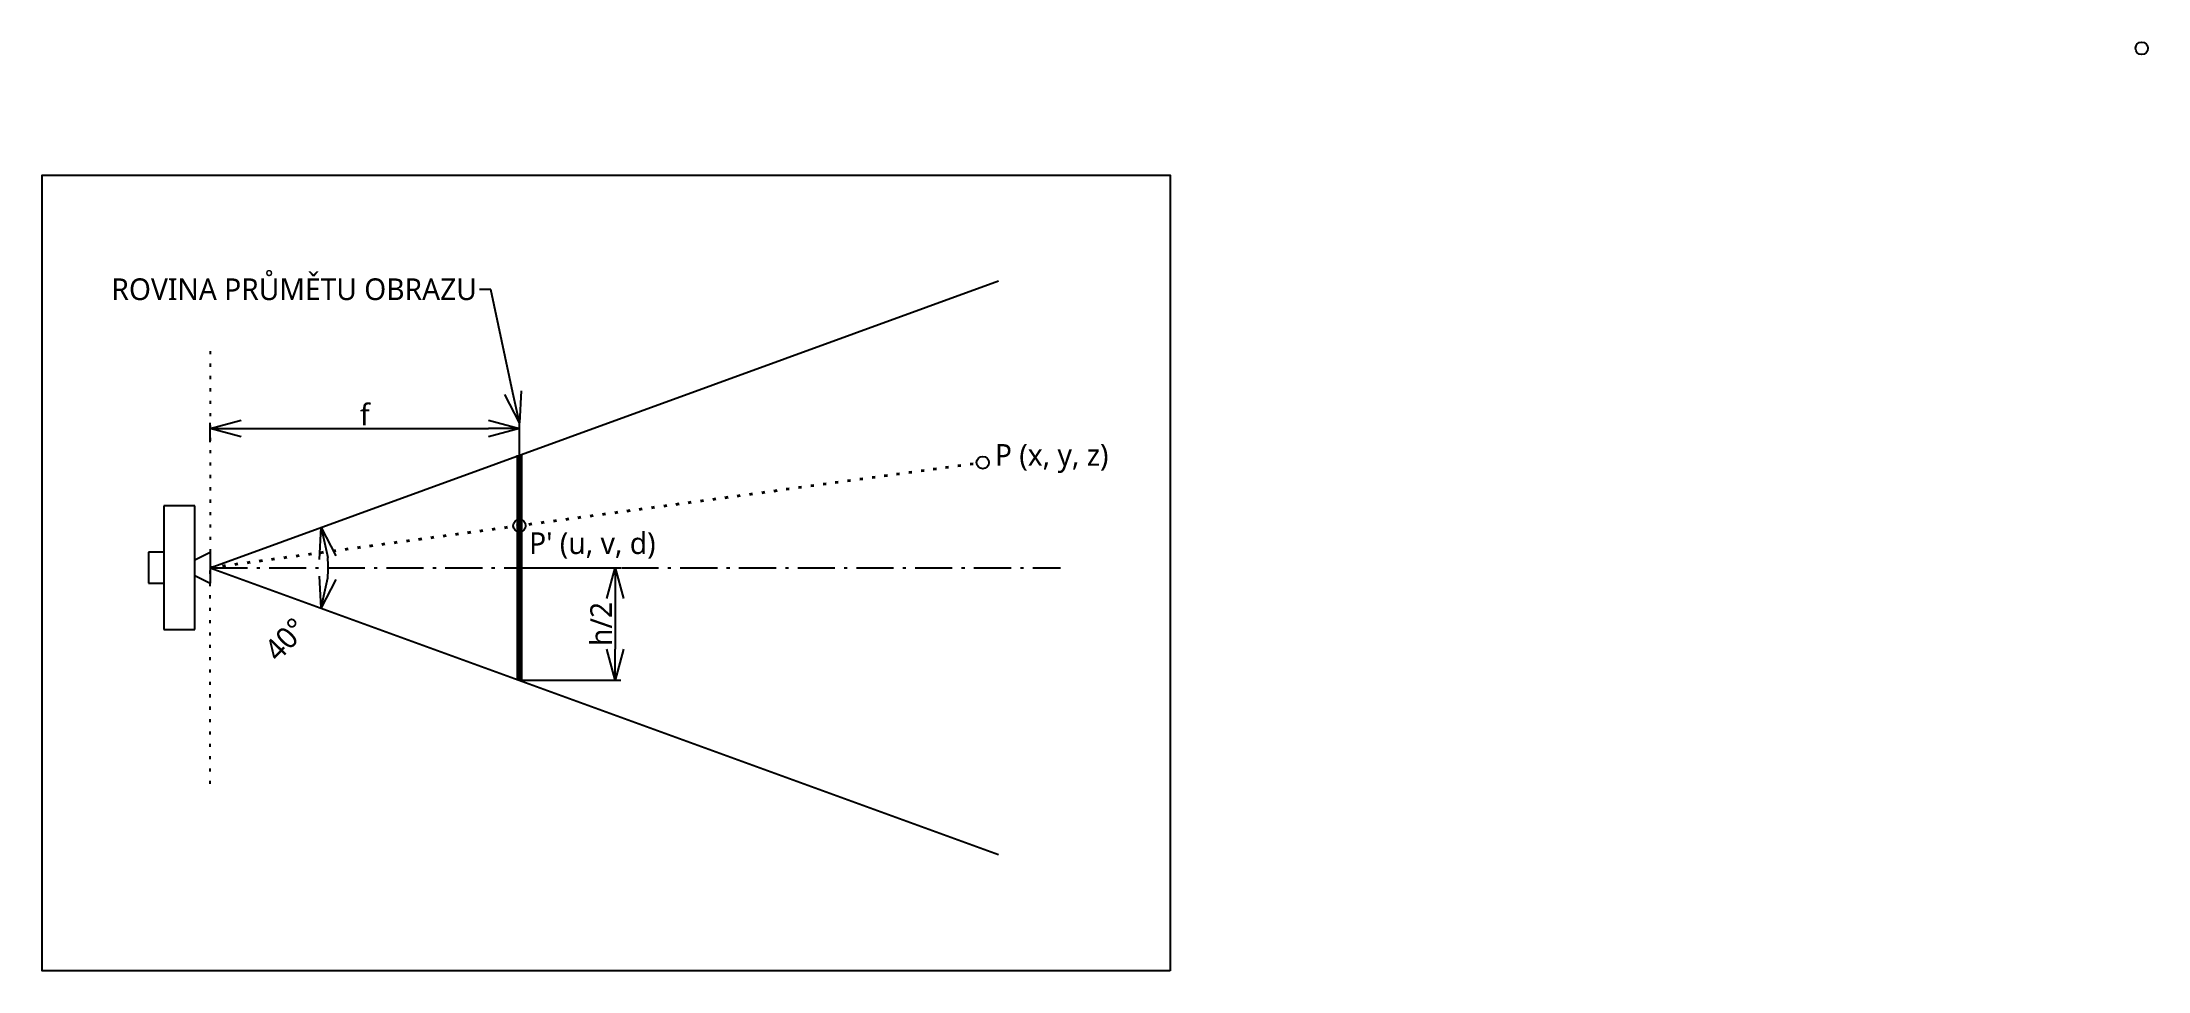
# Model space of a CAD drawing. Header units: inches. Extents: x 7.1 to 75.2, y -3 to 27.
import ezdxf
from ezdxf import colors
from ezdxf.entities.mleader import LeaderData, LeaderLine
from ezdxf.math import Vec2, Vec3

# ---------------------------------------------------------------- set-up
doc = ezdxf.new("R2010")
doc.units = ezdxf.units.IN
doc.header["$LTSCALE"] = 0.1
doc.header["$MEASUREMENT"] = 0
for name, pattern in [('ACAD_ISO02W100', [15, 12, -3]), ('ACAD_ISO07W100', [3, 0, -3]), ('ACAD_ISO10W100', [18, 12, -3, 0, -3])]:
    doc.linetypes.add(name, pattern=pattern)
doc.styles.get("Standard").update_dxf_attribs({"font": 'OpenSans-Regular.ttf', "height": 0.7})
doc.dimstyles.get("Standard").update_dxf_attribs({"dimtxt": 0.7, "dimasz": 1, "dimexe": 0.18, "dimexo": 0.0625, "dimgap": 0.09, "dimtad": 1, "dimdec": 4, "dimzin": 0, "dimdsep": 46, "dimtxsty": 'Standard', "dimblk": 'OPEN30', "dimcen": 0.09, "dimadec": 0, "dimazin": 0, "dimtfac": 1, "dimtdec": 4, "dimtofl": 0, "dimtmove": 0, "dimatfit": 3, "dimfxl": 1, "dimtolj": 1, "dimtzin": 0, "dimarcsym": 0})

# ---------------------------------------------------------------- blocks, each defined once
blk = doc.blocks.new('_Open30')
at = {"color": 0, "linetype": 'ByBlock', "lineweight": -2}
for p, q in [((-1, 0.268), (0, 0)), ((0, 0), (-1, -0.268)), ((0, 0), (-1, 0))]:
    blk.add_line(p, q, dxfattribs=at)
blk = doc.blocks.new('*D2')
at = {"color": 0, "linetype": 'ByBlock', "lineweight": -2, "transparency": 16777216}
blk.add_arc((12.5, 10), 3.813, 355.07096, 4.92904, dxfattribs=at)
at = {"layer": 'Defpoints', "color": 0, "linetype": 'ByBlock', "transparency": 16777216}
for p in [(37.992, 19.278), (16.287, 10.443), (12.5, 10), (12.5, 10), (37.992, 0.722)]:
    blk.add_point(p, dxfattribs=at)
at = {"color": 0, "linetype": 'ByBlock', "lineweight": -2, "transparency": 16777216}
for p, rotation in [((16.083, 11.304), 102.4645192250796), ((16.083, 8.696), 257.5354807749204)]:
    blk.add_blockref('_Open30', p, dxfattribs=dict(at, rotation=rotation))
at = {"color": 0, "linetype": 'ByBlock', "transparency": 16777216, "insert": (14.931, 7.682), "char_height": 0.7, "attachment_point": 5, "rotation": 46.37092}
blk.add_mtext('\\A1;40°', dxfattribs=at)
blk = doc.blocks.new('*D4')
at = {"color": 0, "linetype": 'ByBlock', "lineweight": -2, "transparency": 16777216}
for p, q in [((12.5, 14.062), (12.5, 14.68)), ((13.5, 14.5), (21.5, 14.5)), ((22.5, 14.562), (22.5, 14.68))]:
    blk.add_line(p, q, dxfattribs=at)
at = {"layer": 'Defpoints', "color": 0, "linetype": 'ByBlock', "transparency": 16777216}
for p in [(22.5, 14.5), (22.5, 14.5), (12.5, 14)]:
    blk.add_point(p, dxfattribs=at)
at = {"color": 0, "linetype": 'ByBlock', "lineweight": -2, "transparency": 16777216, "rotation": 180}
blk.add_blockref('_Open30', (12.5, 14.5), dxfattribs=at)
at = {"color": 0, "linetype": 'ByBlock', "lineweight": -2, "transparency": 16777216}
blk.add_blockref('_Open30', (22.5, 14.5), dxfattribs=at)
at = {"color": 0, "linetype": 'ByBlock', "transparency": 16777216, "insert": (17.5, 14.95), "char_height": 0.7, "attachment_point": 5}
blk.add_mtext('\\A1;f', dxfattribs=at)
blk = doc.blocks.new('*D6')
at = {"color": 0, "linetype": 'ByBlock', "lineweight": -2, "transparency": 16777216}
for p, q in [((22.562, 10), (25.773, 10)), ((25.593, 9), (25.593, 7.36)), ((22.562, 6.36), (25.773, 6.36))]:
    blk.add_line(p, q, dxfattribs=at)
at = {"layer": 'Defpoints', "color": 0, "linetype": 'ByBlock', "transparency": 16777216}
for p in [(22.5, 10), (22.5, 6.36), (25.593, 6.36)]:
    blk.add_point(p, dxfattribs=at)
at = {"color": 0, "linetype": 'ByBlock', "lineweight": -2, "transparency": 16777216}
for p, rotation in [((25.593, 10), 90), ((25.593, 6.36), 270)]:
    blk.add_blockref('_Open30', p, dxfattribs=dict(at, rotation=rotation))
at = {"color": 0, "linetype": 'ByBlock', "transparency": 16777216, "insert": (25.14, 8.18), "char_height": 0.7, "attachment_point": 5, "rotation": 90}
blk.add_mtext('\\A1;h/2', dxfattribs=at)

msp = doc.modelspace()

# ---------------------------------------------------------------- linework, layer by layer
at = {"linetype": 'ByBlock'}
for q in [(37.99231, 19.27844), (37.99231, 0.72156)]:
    msp.add_line((12.5, 10), q, dxfattribs=at)
at = {"linetype": 'ACAD_ISO07W100'}
for p, q in [((12.5, 17), (12.5, 10)), ((12.5, 3.00624), (12.5, 10.00624))]:
    msp.add_line(p, q, dxfattribs=at)
at = {"linetype": 'ACAD_ISO02W100'}
msp.add_line((22.5, 13.6397), (22.5, 14.62125), dxfattribs=at)
at = {"linetype": 'ByBlock', "lineweight": 100}
for p in [(22.5, 13.6397), (22.5, 6.3603)]:
    msp.add_line(p, (22.5, 10), dxfattribs=at)
at = {"linetype": 'ACAD_ISO07W100', "lineweight": 40}
msp.add_line((12.5, 10), (37.2866, 13.3711), dxfattribs=at)
for p, q in [((12, 12), (11, 12)), ((11, 12), (11, 8)), ((12, 10), (12, 12)), ((11, 10.5), (10.5, 10.5)), ((10.5, 10.5), (10.5, 9.5)), ((12, 10.25214), (12.5, 10.5)), ((12.5, 10.5), (12.5, 9.5)), ((12, 8), (12, 10)), ((12, 9.74786), (12.5, 9.5)), ((10.5, 9.5), (11, 9.5)), ((11, 8), (12, 8))]:
    msp.add_line(p, q)
at = {"linetype": 'ACAD_ISO10W100'}
msp.add_line((12.5, 10), (40, 10), dxfattribs=at)
msp.add_lwpolyline([(43.54474, -3.03931), (7.05996, -3.03931), (7.05996, 22.68891), (43.54474, 22.68891)], close=True)
at = {"linetype": 'ByBlock'}
for centre in [(74.96954, 26.79611), (37.48477, 13.39806), (22.5, 11.35763)]:
    msp.add_circle(centre, 0.2, dxfattribs=at)

# ---------------------------------------------------------------- texts
at = {"linetype": 'ACAD_ISO02W100'}
for s, p in [('P (x, y, z)', (37.87716, 13.29644)), ("P' (u, v, d)", (22.81159, 10.44195))]:
    msp.add_text(s, height=0.7, dxfattribs=at).set_placement(p)

# ---------------------------------------------------------------- dimensions: what is measured, and where the dimension line sits
at = {"linetype": 'ByBlock'}
dim = msp.add_angular_dim_2l(base=(16.28694, 10.44263), line1=((12.5, 10), (37.99231, 0.72156)), line2=((12.5, 10), (37.99231, 19.27844)), dimstyle='Standard', dxfattribs=at)
dim.commit()
dim.dimension.update_dxf_attribs({"geometry": '*D2', "text_midpoint": (15.25973, 7.36928), "dimtype": 162})
dim = msp.add_linear_dim(base=(22.5, 14.5), p1=(12.5, 14), p2=(22.5, 14.5), text='f', dimstyle='Standard', dxfattribs=at)
dim.commit()
dim.dimension.update_dxf_attribs({"geometry": '*D4', "text_midpoint": (17.5, 14.95036)})
dim = msp.add_linear_dim(base=(25.59329, 6.3603), p1=(22.5, 10), p2=(22.5, 6.3603), angle=90, text='h/2', dimstyle='Standard', dxfattribs=at)
dim.commit()
dim.dimension.update_dxf_attribs({"geometry": '*D6', "text_midpoint": (25.13957, 8.18015)})

# ---------------------------------------------------------------- leaders
ml = msp.add_multileader_mtext('Standard', dxfattribs=at)
ml.set_content('ROVINA PRŮMĚTU OBRAZU', color=256)
ml.set_leader_properties()
ml.set_arrow_properties(name='OPEN30')
ml.build(insert=Vec2(0, 0))
ml.multileader.update_dxf_attribs({"dogleg_length": 0.36, "arrow_head_size": 1})
ctx = ml.context
ctx.base_point, ctx.char_height, ctx.arrow_head_size, ctx.landing_gap_size, ctx.plane_origin = Vec3(8.67433, 19), 0.7, 1, 0.09, Vec3(22.5, 15)
ctx.text_align_type = 2
notes = []
notes.append((ctx, [(0, (1, 1, 0), (21.57114, 19), (-1, 0), 0.36, [(0, [(22.5, 14.68)], 0, [])])]))
ctx.mtext.insert, ctx.mtext.alignment, ctx.mtext.flow_direction = Vec3(21.12114, 19.35477), 3, 5
for ctx, leaders in notes:
    for number, flags, end, landing, length, lines in leaders:
        leader = LeaderData()
        leader.index, (leader.has_last_leader_line, leader.has_dogleg_vector, leader.attachment_direction) = number, flags
        leader.last_leader_point, leader.dogleg_vector, leader.dogleg_length = Vec3(end), Vec3(landing), length
        for number, points, colour, breaks in lines:
            line = LeaderLine()
            line.index, line.vertices, line.color, line.breaks = number, Vec3.list(points), colors.encode_raw_color(colour), breaks
            leader.lines.append(line)
        ctx.leaders.append(leader)

doc.saveas('drawing.dxf')
